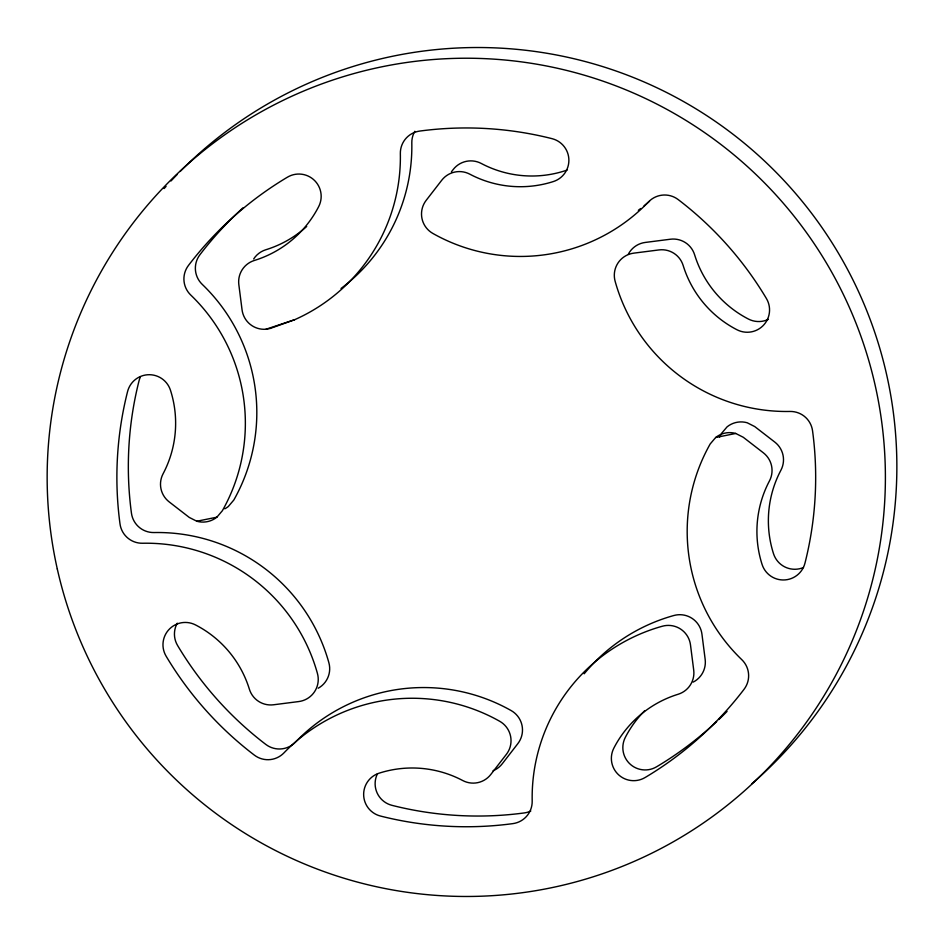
<?xml version="1.0" encoding="UTF-8"?>
<svg xmlns="http://www.w3.org/2000/svg" width="944" height="944" viewBox="0 0 944 944"><rect width="100%" height="100%" fill="white"/><g stroke="black" fill="none" stroke-linecap="round" stroke-linejoin="round"><path stroke-width="1.42" d="M451.456 171.773L453.191 169.531A22.314 22.314 0 0 1 481.275 163.465A108.1 108.088 46.9 0 0 564.831 170.84A22.314 22.314 0 0 0 567.391 169.837M216.872 517.194L222.347 510.751A177.838 177.826 46.9 0 0 190.759 295.047A22.314 22.314 0 0 1 188.481 265.417A349.41 349.386 46.9 0 1 287.424 177.189A22.314 22.314 0 0 1 318.694 206.571A108.1 108.1 46.9 0 1 254.396 260.45A22.314 22.314 0 0 0 238.832 284.604L242.053 309.809A22.314 22.314 0 0 0 265.984 329.232L270.161 328.488L294.681 319.697A177.838 177.826 46.9 0 0 400.35 153.636A22.314 22.314 0 0 1 419.691 131.074A349.374 349.351 46.9 0 1 552.039 138.662A22.314 22.314 0 0 1 553.385 181.543A108.1 108.088 46.9 0 1 469.817 174.168A22.314 22.314 0 0 0 441.733 180.245L426.181 200.34A22.314 22.314 0 0 0 432.848 233.428A177.838 177.826 46.9 0 0 648.563 201.851A22.314 22.314 0 0 1 678.181 199.573A349.41 349.386 46.9 0 1 766.41 298.516A22.314 22.314 0 0 1 737.04 329.786A108.1 108.088 46.9 0 1 683.161 265.488A22.314 22.314 0 0 0 659.006 249.924L633.79 253.145A22.314 22.314 0 0 0 615.122 281.253A177.838 177.826 46.9 0 0 789.986 411.454A22.314 22.314 0 0 1 812.548 430.794A349.41 349.386 46.9 0 1 804.972 563.143A22.314 22.314 0 0 1 762.091 564.477A108.1 108.088 46.9 0 1 769.454 480.921A22.314 22.314 0 0 0 763.389 452.837L743.282 437.284L735.73 433.461L715.67 437.509L710.195 443.951A177.838 177.826 46.9 0 0 741.783 659.655A22.314 22.314 0 0 1 744.061 689.285A349.41 349.386 46.9 0 1 645.13 777.514A22.314 22.314 0 0 1 613.848 748.132A108.1 108.088 46.9 0 1 678.146 694.253A22.314 22.314 0 0 0 693.71 670.11L690.489 644.894A22.314 22.314 0 0 0 662.381 626.214A177.838 177.826 46.9 0 0 532.192 801.067A22.314 22.314 0 0 1 512.852 823.628A349.41 349.386 46.9 0 1 380.503 816.053A22.314 22.314 0 0 1 379.169 773.16A108.1 108.1 46.9 0 1 462.725 780.535A22.314 22.314 0 0 0 490.809 774.469L506.362 754.362A22.314 22.314 0 0 0 499.695 721.275A177.838 177.826 46.9 0 0 283.991 752.852A22.314 22.314 0 0 1 254.361 755.129A349.41 349.386 46.9 0 1 166.12 656.186A22.314 22.314 0 0 1 195.502 624.916A108.1 108.088 46.9 0 1 249.381 689.214A22.314 22.314 0 0 0 273.536 704.779L298.752 701.557A22.314 22.314 0 0 0 317.432 673.45A177.838 177.826 46.9 0 0 142.568 543.248A22.314 22.314 0 0 1 120.006 523.908A349.41 349.386 46.9 0 1 127.57 391.559A22.314 22.314 0 0 1 170.463 390.226A108.1 108.088 46.9 0 1 163.088 473.782A22.314 22.314 0 0 0 169.165 501.878L189.272 517.43L196.812 521.241L216.872 517.194A22.314 22.314 0 0 1 196.812 521.241M265.984 329.232L294.681 319.697M715.67 437.509A22.326 22.326 0 0 1 735.73 433.461M180.162 171.466A419.148 419.112 46.9 0 1 784.11 180.658A419.148 419.112 46.9 0 1 751.754 783.815M164.126 188.552A419.148 419.112 46.9 0 1 166.073 186.369M171.017 180.965A419.148 419.112 46.9 0 1 177.083 174.605M377.447 773.785A22.314 22.314 0 0 0 391.961 805.338A349.41 349.386 46.9 0 0 524.309 812.926A22.314 22.314 0 0 0 530.788 811.026M716.685 721.558A349.41 349.386 46.9 0 1 656.576 766.799A22.314 22.314 0 0 1 625.306 737.429A108.1 108.088 46.9 0 1 644.622 710.797M243.033 207.798A349.41 349.386 46.9 0 0 199.939 254.703A22.314 22.314 0 0 0 202.217 284.345A177.838 177.826 46.9 0 1 233.805 500.049L228.33 506.491A22.326 22.326 0 0 1 224.778 508.816M727.057 711.422A349.41 349.386 46.9 0 1 718.797 719.564M803.486 567.509A22.314 22.314 0 0 1 773.537 553.774A108.1 108.088 46.9 0 1 780.912 470.218A22.314 22.314 0 0 0 774.835 442.122L754.728 426.57L747.188 422.759A22.314 22.314 0 0 0 727.128 426.806L721.653 433.249A177.838 177.826 46.9 0 0 719.564 437.048M140.396 376.986A22.314 22.314 0 0 0 139.028 380.857A349.41 349.386 46.9 0 0 131.452 513.206A22.314 22.314 0 0 0 154.014 532.546A177.838 177.826 46.9 0 1 328.878 662.747A22.314 22.314 0 0 1 318.234 688.223M693.215 682.087A22.314 22.314 0 0 0 705.168 659.396L701.947 634.179A22.314 22.314 0 0 0 673.839 615.512A177.838 177.826 46.9 0 0 584.171 673.792M493.051 770.764A22.314 22.314 0 0 0 502.267 763.755L517.819 743.66A22.314 22.314 0 0 0 511.152 710.572A177.838 177.826 46.9 0 0 295.437 742.149A22.314 22.314 0 0 1 265.819 744.427A349.41 349.386 46.9 0 1 177.578 645.484A22.314 22.314 0 0 1 177.26 623.193M768.357 319.355A22.314 22.314 0 0 1 748.498 319.084A108.1 108.088 46.9 0 1 694.619 254.786A22.314 22.314 0 0 0 670.464 239.221L645.248 242.443A22.314 22.314 0 0 0 628.397 254.042M649.555 201.178A177.838 177.826 46.9 0 1 644.032 205.863M640.634 208.553A177.838 177.826 46.9 0 1 638.333 210.311M253.665 258.975A22.314 22.314 0 0 1 265.854 249.747A108.1 108.088 46.9 0 0 306.694 226.466M341.032 288.475A177.838 177.826 46.9 0 0 411.808 142.933A22.314 22.314 0 0 1 414.829 131.275M57.289 568.961A419.148 419.112 46.9 0 0 750.126 785.75A419.148 419.112 46.9 0 0 591.404 77.349A419.148 419.112 46.9 0 0 57.289 568.961"/></g></svg>
